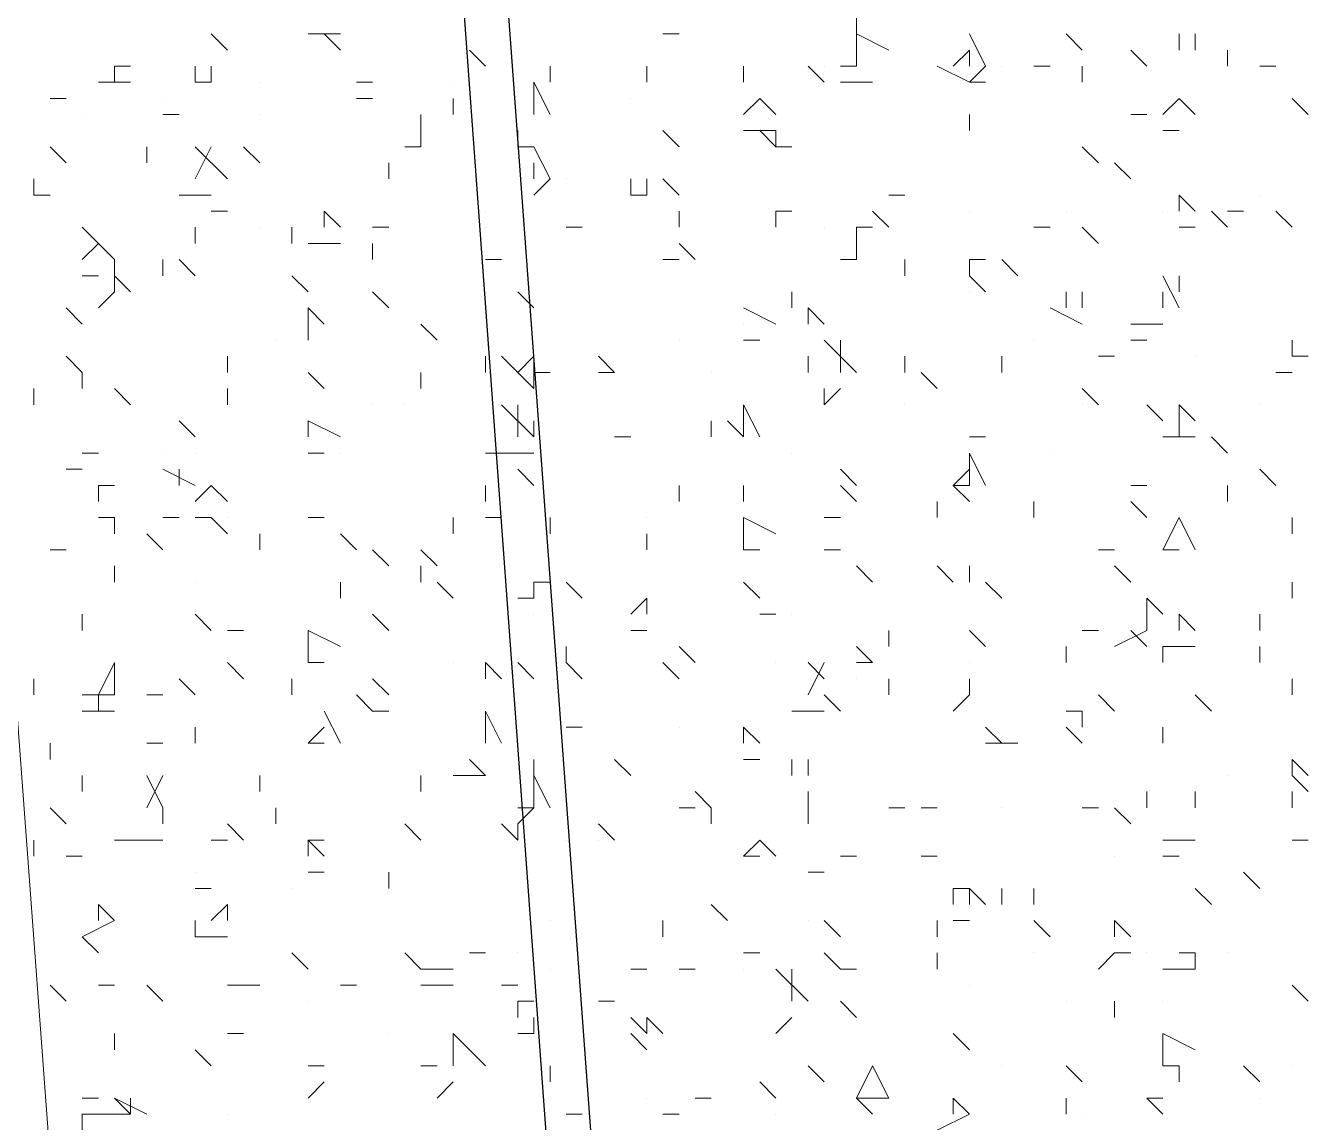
# Model space of a CAD drawing. Header units: millimetres. Extents: x 2928 to 3112, y 1220 to 1280.
# Drawn here: x 2999.5538 to 2999.8205, y 1265.989 to 1266.2156 of the extents above; entities that cross this region are included whole.
import ezdxf

# ---------------------------------------------------------------- set-up
doc = ezdxf.new("R2010")
doc.units = ezdxf.units.MM

msp = doc.modelspace()

# ---------------------------------------------------------------- linework, layer by layer
at = {"color": 7, "linetype": 'Continuous', "lineweight": 9, "true_color": 0x000007}
msp.add_lwpolyline([(3000.5555, 1266.50732), (2999.52548, 1266.43065), (2999.82549, 1262.38726), (3000.85217, 1262.46392), (3001.88218, 1262.54059), (3001.58551, 1266.58065)], close=True, dxfattribs=at)
at = {"color": 253, "linetype": 'Continuous', "lineweight": -2, "true_color": 0x9a9a9a}
msp.add_lwpolyline([(3000.56216, 1266.40731), (2999.63548, 1266.34065), (2999.91549, 1262.49726), (3000.8455, 1262.56393), (3001.77551, 1262.63393), (3001.49218, 1266.47398)], close=True, dxfattribs=at)
msp.add_lwpolyline([(3000.60883, 1265.78064), (3000.04549, 1265.74064), (3000.00216, 1266.35731), (2999.64548, 1266.32731), (2999.78549, 1264.42395), (3000.6855, 1264.49062)], dxfattribs=at)
at = {"color": 92, "linetype": 'Continuous', "lineweight": 5, "true_color": 0x00b800}
for points in [[(2999.72548, 1266.21398), (2999.72548, 1266.21731), (2999.72548, 1266.21731)], [(2999.59548, 1266.21064), (2999.59215, 1266.21398), (2999.59215, 1266.21398)], [(2999.61215, 1266.21398), (2999.61882, 1266.21398), (2999.61882, 1266.21398)], [(2999.61882, 1266.21064), (2999.61548, 1266.21398), (2999.61548, 1266.21398)], [(2999.68882, 1266.21398), (2999.68548, 1266.21398), (2999.68548, 1266.21398)], [(2999.72548, 1266.21398), (2999.73215, 1266.21064), (2999.73215, 1266.21064)], [(2999.72548, 1266.21398), (2999.72548, 1266.20731), (2999.72548, 1266.20731)], [(2999.74882, 1266.21398), (2999.75215, 1266.20731), (2999.75215, 1266.20731)], [(2999.77215, 1266.21064), (2999.76882, 1266.21398), (2999.76882, 1266.21398)], [(2999.79215, 1266.21064), (2999.79215, 1266.21398), (2999.79215, 1266.21398)], [(2999.79549, 1266.21064), (2999.79549, 1266.21398), (2999.79549, 1266.21398)], [(2999.64882, 1266.20731), (2999.64548, 1266.21064), (2999.64548, 1266.21064)], [(2999.74882, 1266.21064), (2999.74549, 1266.20731), (2999.74549, 1266.20731)], [(2999.74882, 1266.21064), (2999.74882, 1266.20731), (2999.74882, 1266.20731)], [(2999.74882, 1266.21064), (2999.74882, 1266.20731), (2999.74882, 1266.20731)], [(2999.78549, 1266.20731), (2999.78215, 1266.21064), (2999.78215, 1266.21064)], [(2999.80215, 1266.20731), (2999.80215, 1266.21064), (2999.80215, 1266.21064)], [(2999.57215, 1266.20731), (2999.57548, 1266.20731), (2999.57548, 1266.20731)], [(2999.57215, 1266.20731), (2999.57215, 1266.20398), (2999.57215, 1266.20398)], [(2999.58882, 1266.20731), (2999.58882, 1266.20398), (2999.58882, 1266.20398)], [(2999.59215, 1266.20731), (2999.59215, 1266.20398), (2999.59215, 1266.20398)], [(2999.66215, 1266.20398), (2999.66215, 1266.20731), (2999.66215, 1266.20731)], [(2999.68215, 1266.20398), (2999.68215, 1266.20731), (2999.68215, 1266.20731)], [(2999.70215, 1266.20398), (2999.70215, 1266.20731), (2999.70215, 1266.20731)], [(2999.71882, 1266.20398), (2999.71548, 1266.20731), (2999.71548, 1266.20731)], [(2999.72548, 1266.20731), (2999.72215, 1266.20731), (2999.72215, 1266.20731)], [(2999.74215, 1266.20731), (2999.74882, 1266.20398), (2999.74882, 1266.20398)], [(2999.74882, 1266.20398), (2999.75215, 1266.20731), (2999.75215, 1266.20731)], [(2999.76549, 1266.20731), (2999.76215, 1266.20731), (2999.76215, 1266.20731)], [(2999.77215, 1266.20398), (2999.77215, 1266.20731), (2999.77215, 1266.20731)], [(2999.81215, 1266.20731), (2999.80882, 1266.20731), (2999.80882, 1266.20731)], [(2999.56882, 1266.20398), (2999.57215, 1266.20398), (2999.57215, 1266.20398)], [(2999.57548, 1266.20398), (2999.57215, 1266.20398), (2999.57215, 1266.20398)], [(2999.58882, 1266.20398), (2999.59215, 1266.20398), (2999.59215, 1266.20398)], [(2999.62548, 1266.20398), (2999.62215, 1266.20398), (2999.62215, 1266.20398)], [(2999.65882, 1266.20398), (2999.66215, 1266.19731), (2999.66215, 1266.19731)], [(2999.65882, 1266.20398), (2999.65882, 1266.19731), (2999.65882, 1266.19731)], [(2999.72215, 1266.20398), (2999.72882, 1266.20398), (2999.72882, 1266.20398)], [(2999.75215, 1266.20398), (2999.74882, 1266.20398), (2999.74882, 1266.20398)], [(2999.56215, 1266.20064), (2999.55882, 1266.20064), (2999.55882, 1266.20064)], [(2999.62548, 1266.20064), (2999.62215, 1266.20064), (2999.62215, 1266.20064)], [(2999.64215, 1266.19731), (2999.64215, 1266.20064), (2999.64215, 1266.20064)], [(2999.70548, 1266.20064), (2999.70215, 1266.19731), (2999.70215, 1266.19731)], [(2999.70548, 1266.20064), (2999.70882, 1266.19731), (2999.70882, 1266.19731)], [(2999.79215, 1266.20064), (2999.78882, 1266.19731), (2999.78882, 1266.19731)], [(2999.79215, 1266.20064), (2999.79549, 1266.19731), (2999.79549, 1266.19731)], [(2999.81882, 1266.19731), (2999.81549, 1266.20064), (2999.81549, 1266.20064)], [(2999.58548, 1266.19731), (2999.58215, 1266.19731), (2999.58215, 1266.19731)], [(2999.63548, 1266.19731), (2999.63548, 1266.19064), (2999.63548, 1266.19064)], [(2999.63548, 1266.19731), (2999.63548, 1266.19398), (2999.63548, 1266.19398)], [(2999.74882, 1266.19398), (2999.74882, 1266.19731), (2999.74882, 1266.19731)], [(2999.78549, 1266.19731), (2999.78215, 1266.19731), (2999.78215, 1266.19731)], [(2999.65548, 1266.19064), (2999.65548, 1266.19398), (2999.65548, 1266.19398)], [(2999.68882, 1266.19064), (2999.68548, 1266.19398), (2999.68548, 1266.19398)], [(2999.70215, 1266.19398), (2999.70882, 1266.19398), (2999.70882, 1266.19398)], [(2999.70882, 1266.19064), (2999.70548, 1266.19398), (2999.70548, 1266.19398)], [(2999.70882, 1266.19064), (2999.70882, 1266.19398), (2999.70882, 1266.19398)], [(2999.78882, 1266.19398), (2999.79215, 1266.19398), (2999.79215, 1266.19398)], [(2999.56215, 1266.18731), (2999.55882, 1266.19064), (2999.55882, 1266.19064)], [(2999.57882, 1266.18731), (2999.57882, 1266.19064), (2999.57882, 1266.19064)], [(2999.58882, 1266.19064), (2999.59548, 1266.18398), (2999.59548, 1266.18398)], [(2999.59215, 1266.19064), (2999.58882, 1266.18398), (2999.58882, 1266.18398)], [(2999.60215, 1266.18731), (2999.59882, 1266.19064), (2999.59882, 1266.19064)], [(2999.63215, 1266.19064), (2999.63548, 1266.19064), (2999.63548, 1266.19064)], [(2999.65548, 1266.19064), (2999.65882, 1266.19064), (2999.65882, 1266.19064)], [(2999.65882, 1266.19064), (2999.66215, 1266.18398), (2999.66215, 1266.18398)], [(2999.71215, 1266.19064), (2999.70882, 1266.19064), (2999.70882, 1266.19064)], [(2999.77549, 1266.18731), (2999.77215, 1266.19064), (2999.77215, 1266.19064)], [(2999.62882, 1266.18398), (2999.62882, 1266.18731), (2999.62882, 1266.18731)], [(2999.65882, 1266.18731), (2999.65882, 1266.18398), (2999.65882, 1266.18398)], [(2999.78215, 1266.18398), (2999.77882, 1266.18731), (2999.77882, 1266.18731)], [(2999.55548, 1266.18064), (2999.55548, 1266.18398), (2999.55548, 1266.18398)], [(2999.65882, 1266.18064), (2999.66215, 1266.18398), (2999.66215, 1266.18398)], [(2999.67882, 1266.18398), (2999.67882, 1266.18064), (2999.67882, 1266.18064)], [(2999.68215, 1266.18398), (2999.68215, 1266.18064), (2999.68215, 1266.18064)], [(2999.68882, 1266.18064), (2999.68548, 1266.18398), (2999.68548, 1266.18398)], [(2999.55882, 1266.18064), (2999.55548, 1266.18064), (2999.55548, 1266.18064)], [(2999.58548, 1266.18064), (2999.59215, 1266.18064), (2999.59215, 1266.18064)], [(2999.67882, 1266.18064), (2999.68215, 1266.18064), (2999.68215, 1266.18064)], [(2999.73549, 1266.18064), (2999.73215, 1266.18064), (2999.73215, 1266.18064)], [(2999.79215, 1266.18064), (2999.79549, 1266.17731), (2999.79549, 1266.17731)], [(2999.79215, 1266.18064), (2999.79215, 1266.17731), (2999.79215, 1266.17731)], [(2999.59548, 1266.17731), (2999.59215, 1266.17731), (2999.59215, 1266.17731)], [(2999.61548, 1266.17731), (2999.61882, 1266.17398), (2999.61882, 1266.17398)], [(2999.61548, 1266.17731), (2999.61548, 1266.17398), (2999.61548, 1266.17398)], [(2999.68882, 1266.17398), (2999.68882, 1266.17731), (2999.68882, 1266.17731)], [(2999.70882, 1266.17398), (2999.70882, 1266.17731), (2999.70882, 1266.17731)], [(2999.71215, 1266.17731), (2999.70882, 1266.17731), (2999.70882, 1266.17731)], [(2999.73215, 1266.17398), (2999.72882, 1266.17731), (2999.72882, 1266.17731)], [(2999.80215, 1266.17398), (2999.79882, 1266.17731), (2999.79882, 1266.17731)], [(2999.80549, 1266.17731), (2999.80215, 1266.17731), (2999.80215, 1266.17731)], [(2999.81549, 1266.17398), (2999.81215, 1266.17731), (2999.81215, 1266.17731)], [(2999.56882, 1266.17064), (2999.56548, 1266.17398), (2999.56548, 1266.17398)], [(2999.58882, 1266.17064), (2999.58882, 1266.17398), (2999.58882, 1266.17398)], [(2999.60882, 1266.17064), (2999.60882, 1266.17398), (2999.60882, 1266.17398)], [(2999.62882, 1266.17398), (2999.62548, 1266.17398), (2999.62548, 1266.17398)], [(2999.66882, 1266.17398), (2999.66548, 1266.17398), (2999.66548, 1266.17398)], [(2999.72548, 1266.17398), (2999.72548, 1266.16731), (2999.72548, 1266.16731)], [(2999.72548, 1266.17398), (2999.72548, 1266.17064), (2999.72548, 1266.17064)], [(2999.72882, 1266.17398), (2999.72548, 1266.17398), (2999.72548, 1266.17398)], [(2999.76549, 1266.17398), (2999.76215, 1266.17398), (2999.76215, 1266.17398)], [(2999.77549, 1266.17064), (2999.77215, 1266.17398), (2999.77215, 1266.17398)], [(2999.79215, 1266.17398), (2999.79549, 1266.17398), (2999.79549, 1266.17398)], [(2999.56882, 1266.17064), (2999.56548, 1266.16731), (2999.56548, 1266.16731)], [(2999.56882, 1266.17064), (2999.57215, 1266.16731), (2999.57215, 1266.16731)], [(2999.61215, 1266.17064), (2999.61882, 1266.17064), (2999.61882, 1266.17064)], [(2999.62548, 1266.16731), (2999.62548, 1266.17064), (2999.62548, 1266.17064)], [(2999.69215, 1266.16731), (2999.68882, 1266.17064), (2999.68882, 1266.17064)], [(2999.57215, 1266.16731), (2999.57215, 1266.16064), (2999.57215, 1266.16064)], [(2999.58215, 1266.16398), (2999.58215, 1266.16731), (2999.58215, 1266.16731)], [(2999.58882, 1266.16398), (2999.58548, 1266.16731), (2999.58548, 1266.16731)], [(2999.65215, 1266.16731), (2999.64882, 1266.16731), (2999.64882, 1266.16731)], [(2999.68882, 1266.16731), (2999.68548, 1266.16731), (2999.68548, 1266.16731)], [(2999.72215, 1266.16731), (2999.72548, 1266.16731), (2999.72548, 1266.16731)], [(2999.73549, 1266.16398), (2999.73549, 1266.16731), (2999.73549, 1266.16731)], [(2999.74882, 1266.16731), (2999.75215, 1266.16731), (2999.75215, 1266.16731)], [(2999.74882, 1266.16731), (2999.74882, 1266.16398), (2999.74882, 1266.16398)], [(2999.75882, 1266.16398), (2999.75549, 1266.16731), (2999.75549, 1266.16731)], [(2999.56548, 1266.16398), (2999.56882, 1266.16398), (2999.56882, 1266.16398)], [(2999.57215, 1266.16398), (2999.57215, 1266.16064), (2999.57215, 1266.16064)], [(2999.57548, 1266.16064), (2999.57215, 1266.16398), (2999.57215, 1266.16398)], [(2999.61215, 1266.16064), (2999.60882, 1266.16398), (2999.60882, 1266.16398)], [(2999.75215, 1266.16064), (2999.74882, 1266.16398), (2999.74882, 1266.16398)], [(2999.78882, 1266.16398), (2999.79215, 1266.15731), (2999.79215, 1266.15731)], [(2999.79215, 1266.16064), (2999.79215, 1266.16398), (2999.79215, 1266.16398)], [(2999.56882, 1266.15731), (2999.57215, 1266.16064), (2999.57215, 1266.16064)], [(2999.62882, 1266.15731), (2999.62548, 1266.16064), (2999.62548, 1266.16064)], [(2999.65882, 1266.15731), (2999.65548, 1266.16064), (2999.65548, 1266.16064)], [(2999.71215, 1266.15731), (2999.71215, 1266.16064), (2999.71215, 1266.16064)], [(2999.76882, 1266.16064), (2999.76882, 1266.15731), (2999.76882, 1266.15731)], [(2999.77215, 1266.16064), (2999.77215, 1266.15731), (2999.77215, 1266.15731)], [(2999.78882, 1266.16064), (2999.78882, 1266.15731), (2999.78882, 1266.15731)], [(2999.56548, 1266.15398), (2999.56215, 1266.15731), (2999.56215, 1266.15731)], [(2999.61215, 1266.15731), (2999.61548, 1266.15398), (2999.61548, 1266.15398)], [(2999.61215, 1266.15731), (2999.61215, 1266.15398), (2999.61215, 1266.15398)], [(2999.70215, 1266.15731), (2999.70882, 1266.15398), (2999.70882, 1266.15398)], [(2999.71882, 1266.15398), (2999.71548, 1266.15731), (2999.71548, 1266.15731)], [(2999.71548, 1266.15398), (2999.71548, 1266.15731), (2999.71548, 1266.15731)], [(2999.76549, 1266.15731), (2999.77215, 1266.15398), (2999.77215, 1266.15398)], [(2999.61215, 1266.15398), (2999.61215, 1266.15064), (2999.61215, 1266.15064)], [(2999.63882, 1266.15064), (2999.63548, 1266.15398), (2999.63548, 1266.15398)], [(2999.78549, 1266.15398), (2999.78215, 1266.15398), (2999.78215, 1266.15398)], [(2999.78549, 1266.15398), (2999.78882, 1266.15398), (2999.78882, 1266.15398)], [(2999.70215, 1266.15064), (2999.70548, 1266.15064), (2999.70548, 1266.15064)], [(2999.71882, 1266.15064), (2999.72548, 1266.14398), (2999.72548, 1266.14398)], [(2999.72215, 1266.15064), (2999.72215, 1266.14398), (2999.72215, 1266.14398)], [(2999.78549, 1266.15064), (2999.78215, 1266.15064), (2999.78215, 1266.15064)], [(2999.81549, 1266.15064), (2999.81549, 1266.14731), (2999.81549, 1266.14731)], [(2999.81549, 1266.15064), (2999.81549, 1266.14731), (2999.81549, 1266.14731)], [(2999.56548, 1266.14398), (2999.56215, 1266.14731), (2999.56215, 1266.14731)], [(2999.59548, 1266.14398), (2999.59548, 1266.14731), (2999.59548, 1266.14731)], [(2999.64882, 1266.14398), (2999.64882, 1266.14731), (2999.64882, 1266.14731)], [(2999.65548, 1266.14398), (2999.65215, 1266.14731), (2999.65215, 1266.14731)], [(2999.65882, 1266.14731), (2999.65548, 1266.14398), (2999.65548, 1266.14398)], [(2999.65882, 1266.14731), (2999.65882, 1266.14398), (2999.65882, 1266.14398)], [(2999.67548, 1266.14398), (2999.67215, 1266.14731), (2999.67215, 1266.14731)], [(2999.71548, 1266.14398), (2999.71548, 1266.14731), (2999.71548, 1266.14731)], [(2999.73549, 1266.14398), (2999.73549, 1266.14731), (2999.73549, 1266.14731)], [(2999.75549, 1266.14398), (2999.75549, 1266.14731), (2999.75549, 1266.14731)], [(2999.77882, 1266.14731), (2999.77549, 1266.14731), (2999.77549, 1266.14731)], [(2999.81882, 1266.14731), (2999.81549, 1266.14731), (2999.81549, 1266.14731)], [(2999.56548, 1266.14064), (2999.56548, 1266.14398), (2999.56548, 1266.14398)], [(2999.61548, 1266.14064), (2999.61215, 1266.14398), (2999.61215, 1266.14398)], [(2999.63548, 1266.14064), (2999.63548, 1266.14398), (2999.63548, 1266.14398)], [(2999.65548, 1266.14398), (2999.65882, 1266.14064), (2999.65882, 1266.14064)], [(2999.65882, 1266.14398), (2999.66215, 1266.14398), (2999.66215, 1266.14398)], [(2999.65882, 1266.14398), (2999.65882, 1266.14064), (2999.65882, 1266.14064)], [(2999.67548, 1266.14398), (2999.67215, 1266.14398), (2999.67215, 1266.14398)], [(2999.74215, 1266.14064), (2999.73882, 1266.14398), (2999.73882, 1266.14398)], [(2999.81215, 1266.14398), (2999.81549, 1266.14398), (2999.81549, 1266.14398)], [(2999.81549, 1266.14398), (2999.81215, 1266.14398), (2999.81215, 1266.14398)], [(2999.81549, 1266.14398), (2999.81215, 1266.14398), (2999.81215, 1266.14398)], [(2999.55548, 1266.13731), (2999.55548, 1266.14064), (2999.55548, 1266.14064)], [(2999.57548, 1266.13731), (2999.57215, 1266.14064), (2999.57215, 1266.14064)], [(2999.59548, 1266.13731), (2999.59548, 1266.14064), (2999.59548, 1266.14064)], [(2999.71882, 1266.13731), (2999.72215, 1266.14064), (2999.72215, 1266.14064)], [(2999.71882, 1266.13731), (2999.71882, 1266.14064), (2999.71882, 1266.14064)], [(2999.77549, 1266.13731), (2999.77215, 1266.14064), (2999.77215, 1266.14064)], [(2999.65215, 1266.13731), (2999.65882, 1266.13064), (2999.65882, 1266.13064)], [(2999.65548, 1266.13731), (2999.65548, 1266.13064), (2999.65548, 1266.13064)], [(2999.70215, 1266.13731), (2999.70548, 1266.13064), (2999.70548, 1266.13064)], [(2999.70215, 1266.13731), (2999.70215, 1266.13064), (2999.70215, 1266.13064)], [(2999.78882, 1266.13398), (2999.78549, 1266.13731), (2999.78549, 1266.13731)], [(2999.79215, 1266.13731), (2999.79549, 1266.13398), (2999.79549, 1266.13398)], [(2999.79215, 1266.13731), (2999.79215, 1266.13064), (2999.79215, 1266.13064)], [(2999.58882, 1266.13064), (2999.58548, 1266.13398), (2999.58548, 1266.13398)], [(2999.61215, 1266.13398), (2999.61882, 1266.13064), (2999.61882, 1266.13064)], [(2999.61215, 1266.13398), (2999.61215, 1266.13064), (2999.61215, 1266.13064)], [(2999.65882, 1266.13064), (2999.65882, 1266.13398), (2999.65882, 1266.13398)], [(2999.69548, 1266.13064), (2999.69548, 1266.13398), (2999.69548, 1266.13398)], [(2999.70215, 1266.13064), (2999.69882, 1266.13398), (2999.69882, 1266.13398)], [(2999.67882, 1266.13064), (2999.67548, 1266.13064), (2999.67548, 1266.13064)], [(2999.75215, 1266.13064), (2999.74882, 1266.13064), (2999.74882, 1266.13064)], [(2999.78882, 1266.13064), (2999.79549, 1266.13064), (2999.79549, 1266.13064)], [(2999.80215, 1266.12731), (2999.79882, 1266.13064), (2999.79882, 1266.13064)], [(2999.56882, 1266.12731), (2999.56548, 1266.12731), (2999.56548, 1266.12731)], [(2999.61215, 1266.12731), (2999.61548, 1266.12731), (2999.61548, 1266.12731)], [(2999.64882, 1266.12731), (2999.65548, 1266.12731), (2999.65548, 1266.12731)], [(2999.65882, 1266.12731), (2999.65548, 1266.12731), (2999.65548, 1266.12731)], [(2999.74882, 1266.12731), (2999.75215, 1266.12064), (2999.75215, 1266.12064)], [(2999.74882, 1266.12731), (2999.74882, 1266.12064), (2999.74882, 1266.12064)], [(2999.56548, 1266.12398), (2999.56215, 1266.12398), (2999.56215, 1266.12398)], [(2999.58215, 1266.12398), (2999.58882, 1266.12064), (2999.58882, 1266.12064)], [(2999.58548, 1266.12398), (2999.58548, 1266.12064), (2999.58548, 1266.12064)], [(2999.65882, 1266.12064), (2999.65548, 1266.12398), (2999.65548, 1266.12398)], [(2999.72548, 1266.12064), (2999.72215, 1266.12398), (2999.72215, 1266.12398)], [(2999.74882, 1266.12398), (2999.74549, 1266.12064), (2999.74549, 1266.12064)], [(2999.74882, 1266.12398), (2999.74882, 1266.12064), (2999.74882, 1266.12064)], [(2999.81215, 1266.12064), (2999.80882, 1266.12398), (2999.80882, 1266.12398)], [(2999.56882, 1266.12064), (2999.57215, 1266.12064), (2999.57215, 1266.12064)], [(2999.56882, 1266.12064), (2999.56882, 1266.11731), (2999.56882, 1266.11731)], [(2999.59215, 1266.12064), (2999.58882, 1266.11731), (2999.58882, 1266.11731)], [(2999.59215, 1266.12064), (2999.59548, 1266.11731), (2999.59548, 1266.11731)], [(2999.64882, 1266.11731), (2999.64882, 1266.12064), (2999.64882, 1266.12064)], [(2999.68882, 1266.11731), (2999.68882, 1266.12064), (2999.68882, 1266.12064)], [(2999.70215, 1266.11731), (2999.70215, 1266.12064), (2999.70215, 1266.12064)], [(2999.72548, 1266.11731), (2999.72215, 1266.12064), (2999.72215, 1266.12064)], [(2999.74549, 1266.12064), (2999.74882, 1266.12064), (2999.74882, 1266.12064)], [(2999.74549, 1266.12064), (2999.74882, 1266.11731), (2999.74882, 1266.11731)], [(2999.78549, 1266.12064), (2999.78215, 1266.12064), (2999.78215, 1266.12064)], [(2999.80215, 1266.11731), (2999.80215, 1266.12064), (2999.80215, 1266.12064)], [(2999.74215, 1266.11398), (2999.74215, 1266.11731), (2999.74215, 1266.11731)], [(2999.76215, 1266.11398), (2999.76215, 1266.11731), (2999.76215, 1266.11731)], [(2999.78549, 1266.11398), (2999.78215, 1266.11731), (2999.78215, 1266.11731)], [(2999.56882, 1266.11398), (2999.57215, 1266.11398), (2999.57215, 1266.11398)], [(2999.57215, 1266.11064), (2999.57215, 1266.11398), (2999.57215, 1266.11398)], [(2999.58215, 1266.11398), (2999.58548, 1266.11398), (2999.58548, 1266.11398)], [(2999.58882, 1266.11398), (2999.59215, 1266.11398), (2999.59215, 1266.11398)], [(2999.59548, 1266.11064), (2999.59215, 1266.11398), (2999.59215, 1266.11398)], [(2999.61548, 1266.11398), (2999.61215, 1266.11398), (2999.61215, 1266.11398)], [(2999.64215, 1266.11064), (2999.64215, 1266.11398), (2999.64215, 1266.11398)], [(2999.65215, 1266.11398), (2999.64882, 1266.11398), (2999.64882, 1266.11398)], [(2999.66215, 1266.11064), (2999.66215, 1266.11398), (2999.66215, 1266.11398)], [(2999.70215, 1266.11398), (2999.70882, 1266.11064), (2999.70882, 1266.11064)], [(2999.70215, 1266.11398), (2999.70215, 1266.10731), (2999.70215, 1266.10731)], [(2999.72215, 1266.11398), (2999.71882, 1266.11398), (2999.71882, 1266.11398)], [(2999.79215, 1266.11398), (2999.78882, 1266.10731), (2999.78882, 1266.10731)], [(2999.79215, 1266.11398), (2999.79549, 1266.10731), (2999.79549, 1266.10731)], [(2999.81549, 1266.11064), (2999.81549, 1266.11398), (2999.81549, 1266.11398)], [(2999.58215, 1266.10731), (2999.57882, 1266.11064), (2999.57882, 1266.11064)], [(2999.60215, 1266.10731), (2999.60215, 1266.11064), (2999.60215, 1266.11064)], [(2999.62215, 1266.10731), (2999.61882, 1266.11064), (2999.61882, 1266.11064)], [(2999.68215, 1266.10731), (2999.68215, 1266.11064), (2999.68215, 1266.11064)], [(2999.56215, 1266.10731), (2999.55882, 1266.10731), (2999.55882, 1266.10731)], [(2999.62882, 1266.10398), (2999.62548, 1266.10731), (2999.62548, 1266.10731)], [(2999.63548, 1266.10731), (2999.63882, 1266.10398), (2999.63882, 1266.10398)], [(2999.70215, 1266.10731), (2999.70548, 1266.10731), (2999.70548, 1266.10731)], [(2999.72215, 1266.10731), (2999.71882, 1266.10731), (2999.71882, 1266.10731)], [(2999.77882, 1266.10731), (2999.77549, 1266.10731), (2999.77549, 1266.10731)], [(2999.78882, 1266.10731), (2999.79215, 1266.10731), (2999.79215, 1266.10731)], [(2999.57215, 1266.10064), (2999.57215, 1266.10398), (2999.57215, 1266.10398)], [(2999.63548, 1266.10398), (2999.63548, 1266.10064), (2999.63548, 1266.10064)], [(2999.72882, 1266.10064), (2999.72548, 1266.10398), (2999.72548, 1266.10398)], [(2999.74549, 1266.10064), (2999.74215, 1266.10398), (2999.74215, 1266.10398)], [(2999.74882, 1266.10064), (2999.74882, 1266.10398), (2999.74882, 1266.10398)], [(2999.78215, 1266.10064), (2999.77882, 1266.10398), (2999.77882, 1266.10398)], [(2999.61882, 1266.09731), (2999.61882, 1266.10064), (2999.61882, 1266.10064)], [(2999.64215, 1266.09731), (2999.63882, 1266.10064), (2999.63882, 1266.10064)], [(2999.65882, 1266.10064), (2999.66215, 1266.10064), (2999.66215, 1266.10064)], [(2999.65882, 1266.10064), (2999.65882, 1266.09731), (2999.65882, 1266.09731)], [(2999.66882, 1266.09731), (2999.66548, 1266.10064), (2999.66548, 1266.10064)], [(2999.70548, 1266.09731), (2999.70215, 1266.10064), (2999.70215, 1266.10064)], [(2999.75549, 1266.09731), (2999.75215, 1266.10064), (2999.75215, 1266.10064)], [(2999.81549, 1266.09731), (2999.81549, 1266.10064), (2999.81549, 1266.10064)], [(2999.65548, 1266.09731), (2999.65882, 1266.09731), (2999.65882, 1266.09731)], [(2999.68215, 1266.09731), (2999.67882, 1266.09398), (2999.67882, 1266.09398)], [(2999.68215, 1266.09731), (2999.68215, 1266.09398), (2999.68215, 1266.09398)], [(2999.78549, 1266.09731), (2999.78882, 1266.09398), (2999.78882, 1266.09398)], [(2999.78549, 1266.09731), (2999.78549, 1266.09064), (2999.78549, 1266.09064)], [(2999.56548, 1266.09064), (2999.56548, 1266.09398), (2999.56548, 1266.09398)], [(2999.59215, 1266.09064), (2999.58882, 1266.09398), (2999.58882, 1266.09398)], [(2999.62882, 1266.09064), (2999.62548, 1266.09398), (2999.62548, 1266.09398)], [(2999.70882, 1266.09398), (2999.70548, 1266.09398), (2999.70548, 1266.09398)], [(2999.79215, 1266.09398), (2999.79549, 1266.09064), (2999.79549, 1266.09064)], [(2999.79215, 1266.09398), (2999.79215, 1266.09064), (2999.79215, 1266.09064)], [(2999.80882, 1266.09064), (2999.80882, 1266.09398), (2999.80882, 1266.09398)], [(2999.59882, 1266.09064), (2999.59548, 1266.09064), (2999.59548, 1266.09064)], [(2999.61215, 1266.09064), (2999.61882, 1266.08731), (2999.61882, 1266.08731)], [(2999.61215, 1266.09064), (2999.61215, 1266.08398), (2999.61215, 1266.08398)], [(2999.67882, 1266.09064), (2999.68215, 1266.09064), (2999.68215, 1266.09064)], [(2999.73215, 1266.08731), (2999.73215, 1266.09064), (2999.73215, 1266.09064)], [(2999.75215, 1266.08731), (2999.74882, 1266.09064), (2999.74882, 1266.09064)], [(2999.77549, 1266.09064), (2999.77215, 1266.09064), (2999.77215, 1266.09064)], [(2999.77882, 1266.08731), (2999.78549, 1266.09064), (2999.78549, 1266.09064)], [(2999.78549, 1266.08731), (2999.78215, 1266.09064), (2999.78215, 1266.09064)], [(2999.66548, 1266.08398), (2999.66548, 1266.08731), (2999.66548, 1266.08731)], [(2999.69215, 1266.08398), (2999.68882, 1266.08731), (2999.68882, 1266.08731)], [(2999.72548, 1266.08731), (2999.72882, 1266.08398), (2999.72882, 1266.08398)], [(2999.76882, 1266.08398), (2999.76882, 1266.08731), (2999.76882, 1266.08731)], [(2999.78882, 1266.08731), (2999.79549, 1266.08731), (2999.79549, 1266.08731)], [(2999.78882, 1266.08398), (2999.78882, 1266.08731), (2999.78882, 1266.08731)], [(2999.80882, 1266.08398), (2999.80882, 1266.08731), (2999.80882, 1266.08731)], [(2999.57215, 1266.08398), (2999.56882, 1266.07731), (2999.56882, 1266.07731)], [(2999.57215, 1266.08398), (2999.57215, 1266.07731), (2999.57215, 1266.07731)], [(2999.59882, 1266.08064), (2999.59548, 1266.08398), (2999.59548, 1266.08398)], [(2999.61215, 1266.08398), (2999.61548, 1266.08398), (2999.61548, 1266.08398)], [(2999.64882, 1266.08064), (2999.64882, 1266.08398), (2999.64882, 1266.08398)], [(2999.65215, 1266.08064), (2999.64882, 1266.08398), (2999.64882, 1266.08398)], [(2999.65882, 1266.08064), (2999.65548, 1266.08398), (2999.65548, 1266.08398)], [(2999.66882, 1266.08064), (2999.66548, 1266.08398), (2999.66548, 1266.08398)], [(2999.68882, 1266.08064), (2999.68548, 1266.08398), (2999.68548, 1266.08398)], [(2999.71548, 1266.08398), (2999.71882, 1266.08064), (2999.71882, 1266.08064)], [(2999.71882, 1266.08398), (2999.71548, 1266.07731), (2999.71548, 1266.07731)], [(2999.72882, 1266.08398), (2999.72548, 1266.08398), (2999.72548, 1266.08398)], [(2999.55548, 1266.07731), (2999.55548, 1266.08064), (2999.55548, 1266.08064)], [(2999.58882, 1266.07731), (2999.58548, 1266.08064), (2999.58548, 1266.08064)], [(2999.60882, 1266.07731), (2999.60882, 1266.08064), (2999.60882, 1266.08064)], [(2999.62882, 1266.07731), (2999.62548, 1266.08064), (2999.62548, 1266.08064)], [(2999.73215, 1266.07731), (2999.73215, 1266.08064), (2999.73215, 1266.08064)], [(2999.74882, 1266.08064), (2999.74882, 1266.07731), (2999.74882, 1266.07731)], [(2999.74882, 1266.08064), (2999.74882, 1266.07731), (2999.74882, 1266.07731)], [(2999.81549, 1266.07731), (2999.81549, 1266.08064), (2999.81549, 1266.08064)], [(2999.56548, 1266.07731), (2999.57215, 1266.07731), (2999.57215, 1266.07731)], [(2999.56882, 1266.07731), (2999.56548, 1266.07731), (2999.56548, 1266.07731)], [(2999.56882, 1266.07731), (2999.57215, 1266.07731), (2999.57215, 1266.07731)], [(2999.56882, 1266.07731), (2999.56882, 1266.07398), (2999.56882, 1266.07398)], [(2999.58215, 1266.07731), (2999.57882, 1266.07731), (2999.57882, 1266.07731)], [(2999.62548, 1266.07398), (2999.62215, 1266.07731), (2999.62215, 1266.07731)], [(2999.72215, 1266.07398), (2999.71882, 1266.07731), (2999.71882, 1266.07731)], [(2999.74549, 1266.07398), (2999.74882, 1266.07731), (2999.74882, 1266.07731)], [(2999.77882, 1266.07398), (2999.77549, 1266.07731), (2999.77549, 1266.07731)], [(2999.77882, 1266.07398), (2999.77549, 1266.07731), (2999.77549, 1266.07731)], [(2999.79882, 1266.07398), (2999.79549, 1266.07731), (2999.79549, 1266.07731)], [(2999.56548, 1266.07398), (2999.57215, 1266.07398), (2999.57215, 1266.07398)], [(2999.61548, 1266.07398), (2999.61882, 1266.06731), (2999.61882, 1266.06731)], [(2999.62882, 1266.07398), (2999.62548, 1266.07398), (2999.62548, 1266.07398)], [(2999.64882, 1266.07398), (2999.65215, 1266.06731), (2999.65215, 1266.06731)], [(2999.64882, 1266.07398), (2999.64882, 1266.06731), (2999.64882, 1266.06731)], [(2999.71215, 1266.07398), (2999.71882, 1266.07398), (2999.71882, 1266.07398)], [(2999.77215, 1266.07398), (2999.76882, 1266.07398), (2999.76882, 1266.07398)], [(2999.77215, 1266.07398), (2999.77215, 1266.07064), (2999.77215, 1266.07064)], [(2999.58882, 1266.06731), (2999.58882, 1266.07064), (2999.58882, 1266.07064)], [(2999.61548, 1266.07064), (2999.61215, 1266.06731), (2999.61215, 1266.06731)], [(2999.66882, 1266.07064), (2999.66548, 1266.07064), (2999.66548, 1266.07064)], [(2999.70215, 1266.07064), (2999.70548, 1266.06731), (2999.70548, 1266.06731)], [(2999.70215, 1266.07064), (2999.70215, 1266.06731), (2999.70215, 1266.06731)], [(2999.75549, 1266.06731), (2999.75215, 1266.07064), (2999.75215, 1266.07064)], [(2999.76882, 1266.07064), (2999.77215, 1266.06731), (2999.77215, 1266.06731)], [(2999.78882, 1266.06731), (2999.78882, 1266.07064), (2999.78882, 1266.07064)], [(2999.55882, 1266.06398), (2999.55882, 1266.06731), (2999.55882, 1266.06731)], [(2999.58215, 1266.06731), (2999.57882, 1266.06731), (2999.57882, 1266.06731)], [(2999.61215, 1266.06731), (2999.61548, 1266.06731), (2999.61548, 1266.06731)], [(2999.75549, 1266.06731), (2999.75215, 1266.06731), (2999.75215, 1266.06731)], [(2999.75882, 1266.06731), (2999.75549, 1266.06731), (2999.75549, 1266.06731)], [(2999.64882, 1266.06064), (2999.64548, 1266.06398), (2999.64548, 1266.06398)], [(2999.65882, 1266.06064), (2999.65882, 1266.06398), (2999.65882, 1266.06398)], [(2999.67882, 1266.06064), (2999.67548, 1266.06398), (2999.67548, 1266.06398)], [(2999.70215, 1266.06398), (2999.70548, 1266.06398), (2999.70548, 1266.06398)], [(2999.71215, 1266.06064), (2999.71215, 1266.06398), (2999.71215, 1266.06398)], [(2999.71548, 1266.06064), (2999.71548, 1266.06398), (2999.71548, 1266.06398)], [(2999.81549, 1266.06398), (2999.81882, 1266.06064), (2999.81882, 1266.06064)], [(2999.81549, 1266.06398), (2999.81549, 1266.06064), (2999.81549, 1266.06064)], [(2999.56548, 1266.05731), (2999.56548, 1266.06064), (2999.56548, 1266.06064)], [(2999.57882, 1266.06064), (2999.58215, 1266.05398), (2999.58215, 1266.05398)], [(2999.58215, 1266.06064), (2999.57882, 1266.05398), (2999.57882, 1266.05398)], [(2999.60215, 1266.05731), (2999.60215, 1266.06064), (2999.60215, 1266.06064)], [(2999.63548, 1266.05731), (2999.63548, 1266.06064), (2999.63548, 1266.06064)], [(2999.64215, 1266.06064), (2999.64882, 1266.06064), (2999.64882, 1266.06064)], [(2999.65882, 1266.06064), (2999.66215, 1266.05398), (2999.66215, 1266.05398)], [(2999.65882, 1266.06064), (2999.65882, 1266.05731), (2999.65882, 1266.05731)], [(2999.81882, 1266.05731), (2999.81549, 1266.06064), (2999.81549, 1266.06064)], [(2999.65882, 1266.05731), (2999.65882, 1266.05398), (2999.65882, 1266.05398)], [(2999.65882, 1266.05731), (2999.65882, 1266.05398), (2999.65882, 1266.05398)], [(2999.69548, 1266.05398), (2999.69215, 1266.05731), (2999.69215, 1266.05731)], [(2999.71548, 1266.05398), (2999.71548, 1266.05731), (2999.71548, 1266.05731)], [(2999.78549, 1266.05398), (2999.78549, 1266.05731), (2999.78549, 1266.05731)], [(2999.79549, 1266.05398), (2999.79549, 1266.05731), (2999.79549, 1266.05731)], [(2999.81549, 1266.05398), (2999.81549, 1266.05731), (2999.81549, 1266.05731)], [(2999.56215, 1266.05064), (2999.55882, 1266.05398), (2999.55882, 1266.05398)], [(2999.58215, 1266.05064), (2999.58215, 1266.05398), (2999.58215, 1266.05398)], [(2999.60548, 1266.05064), (2999.60548, 1266.05398), (2999.60548, 1266.05398)], [(2999.65548, 1266.05064), (2999.65882, 1266.05398), (2999.65882, 1266.05398)], [(2999.65548, 1266.05398), (2999.65882, 1266.05398), (2999.65882, 1266.05398)], [(2999.69215, 1266.05398), (2999.68882, 1266.05398), (2999.68882, 1266.05398)], [(2999.69548, 1266.05064), (2999.69548, 1266.05398), (2999.69548, 1266.05398)], [(2999.71548, 1266.05064), (2999.71548, 1266.05398), (2999.71548, 1266.05398)], [(2999.73549, 1266.05398), (2999.73215, 1266.05398), (2999.73215, 1266.05398)], [(2999.74215, 1266.05398), (2999.73882, 1266.05398), (2999.73882, 1266.05398)], [(2999.77549, 1266.05398), (2999.77215, 1266.05398), (2999.77215, 1266.05398)], [(2999.78215, 1266.05064), (2999.77882, 1266.05398), (2999.77882, 1266.05398)], [(2999.59882, 1266.04731), (2999.59548, 1266.05064), (2999.59548, 1266.05064)], [(2999.63548, 1266.04731), (2999.63215, 1266.05064), (2999.63215, 1266.05064)], [(2999.65548, 1266.04731), (2999.65215, 1266.05064), (2999.65215, 1266.05064)], [(2999.65548, 1266.04731), (2999.65548, 1266.05064), (2999.65548, 1266.05064)], [(2999.67548, 1266.04731), (2999.67215, 1266.05064), (2999.67215, 1266.05064)], [(2999.55548, 1266.04398), (2999.55548, 1266.04731), (2999.55548, 1266.04731)], [(2999.57548, 1266.04731), (2999.57215, 1266.04731), (2999.57215, 1266.04731)], [(2999.57548, 1266.04731), (2999.58215, 1266.04731), (2999.58215, 1266.04731)], [(2999.59548, 1266.04731), (2999.59215, 1266.04731), (2999.59215, 1266.04731)], [(2999.61215, 1266.04731), (2999.61548, 1266.04398), (2999.61548, 1266.04398)], [(2999.61215, 1266.04731), (2999.61215, 1266.04398), (2999.61215, 1266.04398)], [(2999.61548, 1266.04731), (2999.61215, 1266.04731), (2999.61215, 1266.04731)], [(2999.70548, 1266.04731), (2999.70215, 1266.04398), (2999.70215, 1266.04398)], [(2999.70548, 1266.04731), (2999.70882, 1266.04398), (2999.70882, 1266.04398)], [(2999.78882, 1266.04731), (2999.79549, 1266.04731), (2999.79549, 1266.04731)], [(2999.81882, 1266.04731), (2999.81549, 1266.04731), (2999.81549, 1266.04731)], [(2999.56548, 1266.04398), (2999.56215, 1266.04398), (2999.56215, 1266.04398)], [(2999.70215, 1266.04398), (2999.70548, 1266.04398), (2999.70548, 1266.04398)], [(2999.72548, 1266.04398), (2999.72215, 1266.04398), (2999.72215, 1266.04398)], [(2999.74215, 1266.04398), (2999.73882, 1266.04398), (2999.73882, 1266.04398)], [(2999.78882, 1266.04398), (2999.79215, 1266.04398), (2999.79215, 1266.04398)], [(2999.61215, 1266.04064), (2999.61548, 1266.04064), (2999.61548, 1266.04064)], [(2999.62882, 1266.03731), (2999.62882, 1266.04064), (2999.62882, 1266.04064)], [(2999.71882, 1266.04064), (2999.71548, 1266.04064), (2999.71548, 1266.04064)], [(2999.80882, 1266.03731), (2999.80549, 1266.04064), (2999.80549, 1266.04064)], [(2999.59215, 1266.03731), (2999.58882, 1266.03731), (2999.58882, 1266.03731)], [(2999.74549, 1266.03731), (2999.74882, 1266.03731), (2999.74882, 1266.03731)], [(2999.74549, 1266.03731), (2999.74549, 1266.03398), (2999.74549, 1266.03398)], [(2999.74882, 1266.03731), (2999.75215, 1266.03398), (2999.75215, 1266.03398)], [(2999.74882, 1266.03731), (2999.74882, 1266.03398), (2999.74882, 1266.03398)], [(2999.75549, 1266.03398), (2999.75549, 1266.03731), (2999.75549, 1266.03731)], [(2999.76215, 1266.03398), (2999.76215, 1266.03731), (2999.76215, 1266.03731)], [(2999.79882, 1266.03398), (2999.79549, 1266.03731), (2999.79549, 1266.03731)], [(2999.56882, 1266.03398), (2999.57215, 1266.03064), (2999.57215, 1266.03064)], [(2999.56882, 1266.03398), (2999.56882, 1266.03064), (2999.56882, 1266.03064)], [(2999.59548, 1266.03398), (2999.59215, 1266.03064), (2999.59215, 1266.03064)], [(2999.59548, 1266.03398), (2999.59548, 1266.03064), (2999.59548, 1266.03064)], [(2999.69882, 1266.03064), (2999.69548, 1266.03398), (2999.69548, 1266.03398)], [(2999.56548, 1266.02731), (2999.57215, 1266.03064), (2999.57215, 1266.03064)], [(2999.58882, 1266.02731), (2999.58882, 1266.03064), (2999.58882, 1266.03064)], [(2999.68548, 1266.02731), (2999.68548, 1266.03064), (2999.68548, 1266.03064)], [(2999.72215, 1266.02731), (2999.71882, 1266.03064), (2999.71882, 1266.03064)], [(2999.74215, 1266.02731), (2999.74215, 1266.03064), (2999.74215, 1266.03064)], [(2999.74549, 1266.03064), (2999.74882, 1266.03064), (2999.74882, 1266.03064)], [(2999.74549, 1266.03064), (2999.74882, 1266.03064), (2999.74882, 1266.03064)], [(2999.76549, 1266.02731), (2999.76215, 1266.03064), (2999.76215, 1266.03064)], [(2999.77882, 1266.03064), (2999.78215, 1266.02731), (2999.78215, 1266.02731)], [(2999.77882, 1266.03064), (2999.77882, 1266.02731), (2999.77882, 1266.02731)], [(2999.56882, 1266.02397), (2999.56548, 1266.02731), (2999.56548, 1266.02731)], [(2999.58882, 1266.02731), (2999.59548, 1266.02731), (2999.59548, 1266.02731)], [(2999.61215, 1266.02064), (2999.60882, 1266.02397), (2999.60882, 1266.02397)], [(2999.63548, 1266.02064), (2999.63215, 1266.02397), (2999.63215, 1266.02397)], [(2999.64882, 1266.02397), (2999.64548, 1266.02397), (2999.64548, 1266.02397)], [(2999.70215, 1266.02397), (2999.70548, 1266.02397), (2999.70548, 1266.02397)], [(2999.72215, 1266.02064), (2999.71882, 1266.02397), (2999.71882, 1266.02397)], [(2999.74215, 1266.02064), (2999.74215, 1266.02397), (2999.74215, 1266.02397)], [(2999.77549, 1266.02064), (2999.77882, 1266.02397), (2999.77882, 1266.02397)], [(2999.78215, 1266.02397), (2999.77882, 1266.02397), (2999.77882, 1266.02397)], [(2999.79549, 1266.02397), (2999.79215, 1266.02397), (2999.79215, 1266.02397)], [(2999.79549, 1266.02397), (2999.79549, 1266.02064), (2999.79549, 1266.02064)], [(2999.63882, 1266.02064), (2999.63548, 1266.02064), (2999.63548, 1266.02064)], [(2999.63882, 1266.02064), (2999.64215, 1266.02064), (2999.64215, 1266.02064)], [(2999.68215, 1266.02064), (2999.67882, 1266.02064), (2999.67882, 1266.02064)], [(2999.69215, 1266.02064), (2999.68882, 1266.02064), (2999.68882, 1266.02064)], [(2999.70882, 1266.02064), (2999.71548, 1266.01397), (2999.71548, 1266.01397)], [(2999.71215, 1266.02064), (2999.71215, 1266.01397), (2999.71215, 1266.01397)], [(2999.72548, 1266.02064), (2999.72215, 1266.02064), (2999.72215, 1266.02064)], [(2999.78882, 1266.02064), (2999.79549, 1266.02064), (2999.79549, 1266.02064)], [(2999.56215, 1266.01397), (2999.55882, 1266.01731), (2999.55882, 1266.01731)], [(2999.57215, 1266.01731), (2999.56882, 1266.01731), (2999.56882, 1266.01731)], [(2999.58215, 1266.01397), (2999.57882, 1266.01731), (2999.57882, 1266.01731)], [(2999.59882, 1266.01731), (2999.59548, 1266.01731), (2999.59548, 1266.01731)], [(2999.60215, 1266.01731), (2999.59882, 1266.01731), (2999.59882, 1266.01731)], [(2999.62215, 1266.01731), (2999.61882, 1266.01731), (2999.61882, 1266.01731)], [(2999.63548, 1266.01731), (2999.63882, 1266.01731), (2999.63882, 1266.01731)], [(2999.64215, 1266.01731), (2999.63882, 1266.01731), (2999.63882, 1266.01731)], [(2999.65548, 1266.01731), (2999.65215, 1266.01731), (2999.65215, 1266.01731)], [(2999.81882, 1266.01397), (2999.81549, 1266.01731), (2999.81549, 1266.01731)], [(2999.65548, 1266.01397), (2999.65882, 1266.01397), (2999.65882, 1266.01397)], [(2999.65548, 1266.01397), (2999.65548, 1266.01064), (2999.65548, 1266.01064)], [(2999.67548, 1266.01397), (2999.67215, 1266.01397), (2999.67215, 1266.01397)], [(2999.72548, 1266.01064), (2999.72215, 1266.01397), (2999.72215, 1266.01397)], [(2999.77882, 1266.01064), (2999.77882, 1266.01397), (2999.77882, 1266.01397)], [(2999.65882, 1266.00731), (2999.65882, 1266.01064), (2999.65882, 1266.01064)], [(2999.68215, 1266.00731), (2999.67882, 1266.01064), (2999.67882, 1266.01064)], [(2999.68215, 1266.01064), (2999.68548, 1266.00731), (2999.68548, 1266.00731)], [(2999.68215, 1266.01064), (2999.68215, 1266.00731), (2999.68215, 1266.00731)], [(2999.70882, 1266.00731), (2999.71215, 1266.01064), (2999.71215, 1266.01064)], [(2999.57215, 1266.00397), (2999.57215, 1266.00731), (2999.57215, 1266.00731)], [(2999.59882, 1266.00731), (2999.59548, 1266.00731), (2999.59548, 1266.00731)], [(2999.64215, 1266.00731), (2999.64882, 1266.00064), (2999.64882, 1266.00064)], [(2999.64215, 1266.00731), (2999.64215, 1266.00064), (2999.64215, 1266.00064)], [(2999.65548, 1266.00731), (2999.65882, 1266.00731), (2999.65882, 1266.00731)], [(2999.67882, 1266.00731), (2999.68215, 1266.00397), (2999.68215, 1266.00397)], [(2999.74882, 1266.00397), (2999.74549, 1266.00731), (2999.74549, 1266.00731)], [(2999.78882, 1266.00731), (2999.79549, 1266.00397), (2999.79549, 1266.00397)], [(2999.78882, 1266.00731), (2999.78882, 1266.00064), (2999.78882, 1266.00064)], [(2999.59215, 1266.00064), (2999.58882, 1266.00397), (2999.58882, 1266.00397)], [(2999.61215, 1266.00064), (2999.61548, 1266.00064), (2999.61548, 1266.00064)], [(2999.63882, 1266.00064), (2999.63548, 1266.00064), (2999.63548, 1266.00064)], [(2999.66215, 1265.99731), (2999.66215, 1266.00064), (2999.66215, 1266.00064)], [(2999.71882, 1265.99731), (2999.71548, 1266.00064), (2999.71548, 1266.00064)], [(2999.72882, 1266.00064), (2999.72548, 1265.99397), (2999.72548, 1265.99397)], [(2999.72882, 1266.00064), (2999.73215, 1265.99397), (2999.73215, 1265.99397)], [(2999.77215, 1265.99731), (2999.76882, 1266.00064), (2999.76882, 1266.00064)], [(2999.78882, 1266.00064), (2999.79215, 1266.00064), (2999.79215, 1266.00064)], [(2999.79215, 1265.99731), (2999.79215, 1266.00064), (2999.79215, 1266.00064)], [(2999.80882, 1265.99731), (2999.80549, 1266.00064), (2999.80549, 1266.00064)], [(2999.61215, 1265.99397), (2999.61548, 1265.99731), (2999.61548, 1265.99731)], [(2999.63882, 1265.99397), (2999.64215, 1265.99731), (2999.64215, 1265.99731)], [(2999.70882, 1265.99397), (2999.70548, 1265.99731), (2999.70548, 1265.99731)], [(2999.56882, 1265.99397), (2999.56548, 1265.99397), (2999.56548, 1265.99397)], [(2999.57215, 1265.99397), (2999.57882, 1265.99064), (2999.57882, 1265.99064)], [(2999.57215, 1265.99397), (2999.57548, 1265.99064), (2999.57548, 1265.99064)], [(2999.57548, 1265.99397), (2999.57548, 1265.99064), (2999.57548, 1265.99064)], [(2999.69548, 1265.99397), (2999.69215, 1265.99397), (2999.69215, 1265.99397)], [(2999.72548, 1265.99397), (2999.72882, 1265.99397), (2999.72882, 1265.99397)], [(2999.72882, 1265.99064), (2999.72548, 1265.99397), (2999.72548, 1265.99397)], [(2999.73215, 1265.99397), (2999.72882, 1265.99397), (2999.72882, 1265.99397)], [(2999.74549, 1265.99397), (2999.74882, 1265.99064), (2999.74882, 1265.99064)], [(2999.74549, 1265.99397), (2999.74549, 1265.99064), (2999.74549, 1265.99064)], [(2999.74882, 1265.99064), (2999.74549, 1265.99397), (2999.74549, 1265.99397)], [(2999.76882, 1265.99064), (2999.76882, 1265.99397), (2999.76882, 1265.99397)], [(2999.78882, 1265.99397), (2999.78549, 1265.99397), (2999.78549, 1265.99397)], [(2999.78882, 1265.99064), (2999.78549, 1265.99397), (2999.78549, 1265.99397)], [(2999.56548, 1265.99064), (2999.57215, 1265.99064), (2999.57215, 1265.99064)], [(2999.56548, 1265.99064), (2999.56548, 1265.98731), (2999.56548, 1265.98731)], [(2999.56882, 1265.99064), (2999.57215, 1265.99064), (2999.57215, 1265.99064)], [(2999.57548, 1265.99064), (2999.57215, 1265.99064), (2999.57215, 1265.99064)], [(2999.66882, 1265.99064), (2999.66548, 1265.99064), (2999.66548, 1265.99064)], [(2999.68882, 1265.99064), (2999.68548, 1265.99064), (2999.68548, 1265.99064)], [(2999.74215, 1265.98731), (2999.74882, 1265.99064), (2999.74882, 1265.99064)]]:
    msp.add_lwpolyline(points, dxfattribs=at)
for points in [[(2999.66215, 1266.20731), (2999.66215, 1266.20731)], [(2999.68215, 1266.20731), (2999.68215, 1266.20731)], [(2999.71882, 1266.20731), (2999.71882, 1266.20731)], [(2999.74215, 1266.20731), (2999.74215, 1266.20731)], [(2999.75549, 1266.20731), (2999.75549, 1266.20731)], [(2999.60215, 1266.20398), (2999.60215, 1266.20398)], [(2999.64215, 1266.20398), (2999.64215, 1266.20398)], [(2999.58215, 1266.20064), (2999.58215, 1266.20064)], [(2999.64215, 1266.20064), (2999.64215, 1266.20064)], [(2999.67882, 1266.20064), (2999.67882, 1266.20064)], [(2999.56548, 1266.19731), (2999.56548, 1266.19731)], [(2999.60215, 1266.19731), (2999.60215, 1266.19731)], [(2999.79549, 1266.19731), (2999.79549, 1266.19731)], [(2999.66548, 1266.18398), (2999.66548, 1266.18398)], [(2999.80882, 1266.18064), (2999.80882, 1266.18064)], [(2999.64882, 1266.17731), (2999.64882, 1266.17731)], [(2999.74882, 1266.17731), (2999.74882, 1266.17731)], [(2999.76882, 1266.17731), (2999.76882, 1266.17731)], [(2999.78882, 1266.17731), (2999.78882, 1266.17731)], [(2999.60215, 1266.17398), (2999.60215, 1266.17398)], [(2999.62548, 1266.17398), (2999.62548, 1266.17398)], [(2999.64882, 1266.17398), (2999.64882, 1266.17398)], [(2999.71882, 1266.17398), (2999.71882, 1266.17398)], [(2999.64882, 1266.16064), (2999.64882, 1266.16064)], [(2999.74882, 1266.16064), (2999.74882, 1266.16064)], [(2999.70215, 1266.15398), (2999.70215, 1266.15398)], [(2999.60548, 1266.15064), (2999.60548, 1266.15064)], [(2999.68882, 1266.15064), (2999.68882, 1266.15064)], [(2999.76215, 1266.15064), (2999.76215, 1266.15064)], [(2999.79549, 1266.14731), (2999.79549, 1266.14731)], [(2999.65548, 1266.14398), (2999.65548, 1266.14398)], [(2999.69548, 1266.14398), (2999.69548, 1266.14398)], [(2999.62548, 1266.13731), (2999.62548, 1266.13731)], [(2999.63215, 1266.13731), (2999.63215, 1266.13731)], [(2999.65882, 1266.13731), (2999.65882, 1266.13731)], [(2999.73549, 1266.13731), (2999.73549, 1266.13731)], [(2999.77215, 1266.13731), (2999.77215, 1266.13731)], [(2999.80882, 1266.13731), (2999.80882, 1266.13731)], [(2999.70215, 1266.13064), (2999.70215, 1266.13064)], [(2999.58215, 1266.12731), (2999.58215, 1266.12731)], [(2999.58882, 1266.12731), (2999.58882, 1266.12731)], [(2999.61882, 1266.12731), (2999.61882, 1266.12731)], [(2999.71215, 1266.12731), (2999.71215, 1266.12731)], [(2999.76549, 1266.12731), (2999.76549, 1266.12731)], [(2999.59548, 1266.11398), (2999.59548, 1266.11398)], [(2999.68215, 1266.11398), (2999.68215, 1266.11398)], [(2999.70215, 1266.11398), (2999.70215, 1266.11398)], [(2999.79215, 1266.11398), (2999.79215, 1266.11398)], [(2999.63548, 1266.10731), (2999.63548, 1266.10731)], [(2999.58882, 1266.10064), (2999.58882, 1266.10064)], [(2999.65882, 1266.09398), (2999.65882, 1266.09398)], [(2999.71215, 1266.09398), (2999.71215, 1266.09398)], [(2999.64215, 1266.08398), (2999.64215, 1266.08398)], [(2999.70882, 1266.08398), (2999.70882, 1266.08398)], [(2999.72548, 1266.08398), (2999.72548, 1266.08398)], [(2999.74882, 1266.08398), (2999.74882, 1266.08398)], [(2999.72548, 1266.08064), (2999.72548, 1266.08064)], [(2999.68882, 1266.07064), (2999.68882, 1266.07064)], [(2999.80215, 1266.06064), (2999.80215, 1266.06064)], [(2999.81549, 1266.05731), (2999.81549, 1266.05731)], [(2999.75549, 1266.05398), (2999.75549, 1266.05398)], [(2999.66548, 1266.04731), (2999.66548, 1266.04731)], [(2999.67215, 1266.04731), (2999.67215, 1266.04731)], [(2999.78882, 1266.04731), (2999.78882, 1266.04731)], [(2999.77882, 1266.04398), (2999.77882, 1266.04398)], [(2999.58882, 1266.04064), (2999.58882, 1266.04064)], [(2999.60882, 1266.03731), (2999.60882, 1266.03731)], [(2999.62882, 1266.03731), (2999.62882, 1266.03731)], [(2999.66215, 1266.03064), (2999.66215, 1266.03064)], [(2999.71548, 1266.03064), (2999.71548, 1266.03064)], [(2999.65548, 1266.02397), (2999.65548, 1266.02397)], [(2999.70215, 1266.02397), (2999.70215, 1266.02397)], [(2999.76215, 1266.02397), (2999.76215, 1266.02397)], [(2999.78549, 1266.02397), (2999.78549, 1266.02397)], [(2999.80215, 1266.02397), (2999.80215, 1266.02397)], [(2999.66215, 1266.02064), (2999.66215, 1266.02064)], [(2999.70215, 1266.02064), (2999.70215, 1266.02064)], [(2999.70215, 1266.02064), (2999.70215, 1266.02064)], [(2999.74882, 1266.01731), (2999.74882, 1266.01731)], [(2999.61215, 1266.01397), (2999.61215, 1266.01397)], [(2999.76882, 1266.01397), (2999.76882, 1266.01397)], [(2999.78882, 1266.01397), (2999.78882, 1266.01397)], [(2999.62882, 1266.00731), (2999.62882, 1266.00731)], [(2999.61215, 1266.00064), (2999.61215, 1266.00064)], [(2999.75549, 1266.00064), (2999.75549, 1266.00064)], [(2999.81549, 1266.00064), (2999.81549, 1266.00064)], [(2999.57215, 1265.99397), (2999.57215, 1265.99397)], [(2999.68215, 1265.99397), (2999.68215, 1265.99397)], [(2999.80882, 1265.99397), (2999.80882, 1265.99397)], [(2999.59548, 1265.99064), (2999.59548, 1265.99064)], [(2999.70882, 1265.99064), (2999.70882, 1265.99064)], [(2999.77215, 1265.99064), (2999.77215, 1265.99064)]]:
    msp.add_lwpolyline(points, close=True, dxfattribs=at)

doc.saveas('drawing.dxf')
